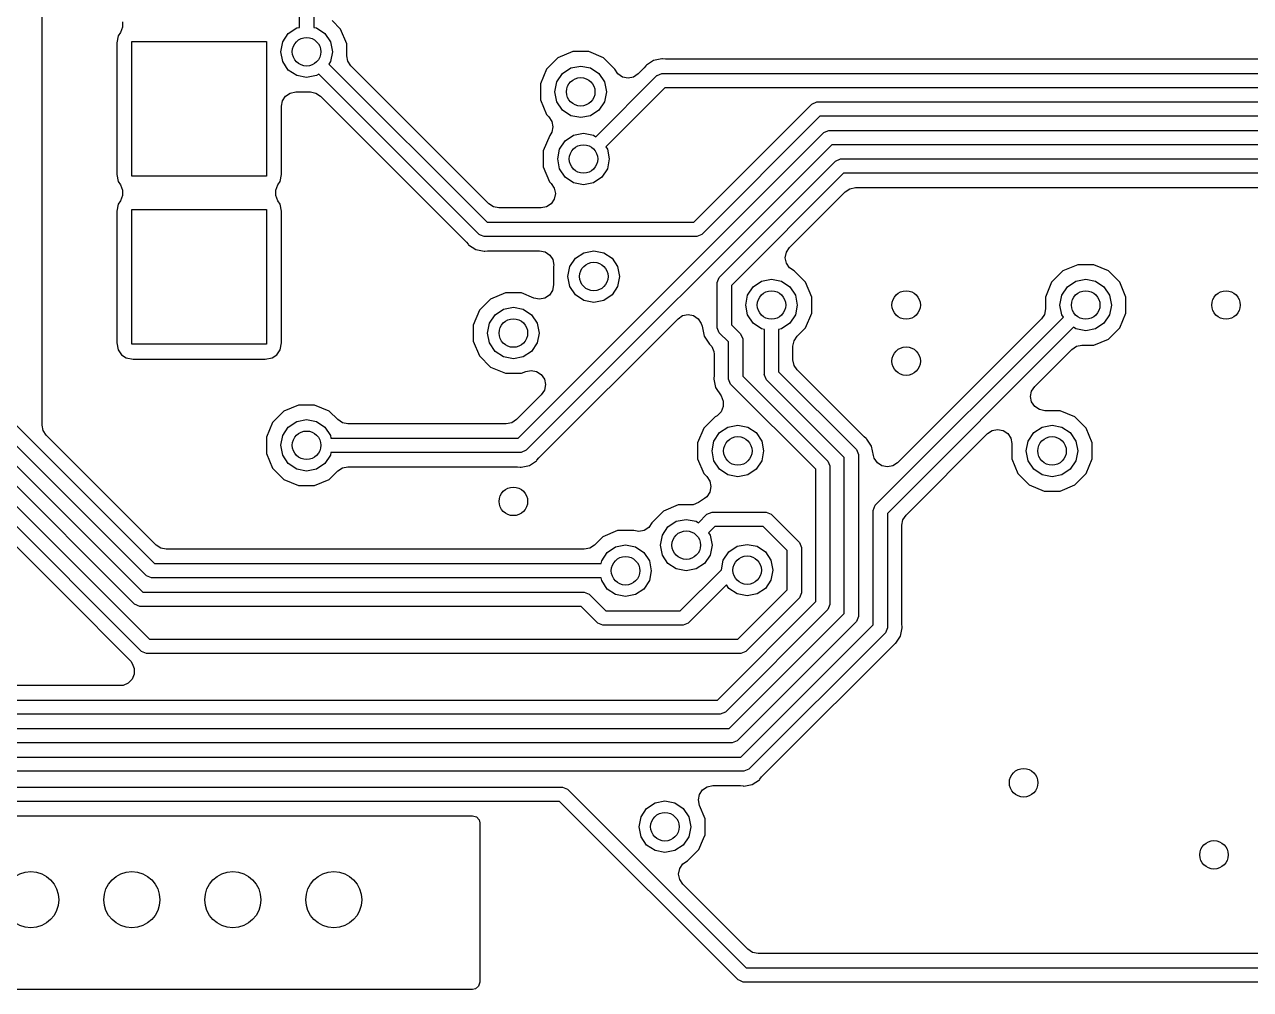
# Model space of a CAD drawing. Extents: x 2.66 to 5.22, y -3.92 to -3.24.
# Drawn here: x 4.36 to 4.7901, y -3.9213 to -3.5827 of the extents above; entities that cross this region are included whole.
import ezdxf

# ---------------------------------------------------------------- set-up
doc = ezdxf.new("R2010")
doc.units = 0
doc.header["$MEASUREMENT"] = 0
doc.layers.add('BLACK', color=7, linetype='CONTINUOUS')

msp = doc.modelspace()

# ---------------------------------------------------------------- linework, layer by layer
at = {"layer": 'BLACK', "linetype": 'CONTINUOUS'}
for p, q in [((4.45644, -3.58369), (4.45644, -3.53281)), ((4.46144, -3.53177), (4.46144, -3.58369)), ((4.36614, -3.72321), (4.36614, -3.53593)), ((4.39441, -3.5817), (4.39441, -3.58365)), ((4.47089, -3.58426), (4.46794, -3.58132)), ((4.39289, -3.58662), (4.3924, -3.58908)), ((4.39367, -3.58546), (4.39289, -3.58662)), ((4.39441, -3.58365), (4.39367, -3.58546)), ((4.45057, -3.58878), (4.45253, -3.58584)), ((4.45253, -3.58584), (4.45547, -3.58388)), ((4.45547, -3.58388), (4.45644, -3.58369)), ((4.46144, -3.58369), (4.4624, -3.58388)), ((4.4624, -3.58388), (4.46534, -3.58584)), ((4.46534, -3.58584), (4.4673, -3.58878)), ((4.47303, -3.58944), (4.47089, -3.58426)), ((4.3924, -3.58908), (4.3924, -3.63533)), ((4.39764, -3.63583), (4.39764, -3.58858)), ((4.39764, -3.58858), (4.44488, -3.58858)), ((4.44488, -3.58858), (4.44488, -3.63583)), ((4.44988, -3.59224), (4.45057, -3.58878)), ((4.4673, -3.58878), (4.46799, -3.59224)), ((4.47303, -3.59361), (4.47303, -3.58944)), ((4.45057, -3.59571), (4.44988, -3.59224)), ((4.46799, -3.59224), (4.4673, -3.59571)), ((4.47341, -3.59552), (4.47303, -3.59361)), ((4.4745, -3.59714), (4.47341, -3.59552)), ((4.54713, -3.59435), (4.54317, -3.59832)), ((4.55231, -3.5922), (4.54713, -3.59435)), ((4.55792, -3.5922), (4.55231, -3.5922)), ((4.5631, -3.59435), (4.55792, -3.5922)), ((4.56707, -3.59832), (4.5631, -3.59435)), ((4.58064, -3.59526), (4.57815, -3.59693)), ((4.58358, -3.59468), (4.58064, -3.59526)), ((4.58384, -3.59473), (4.58358, -3.59468)), ((4.58482, -3.59482), (4.58384, -3.59473)), ((4.81927, -3.59482), (4.58482, -3.59482)), ((4.45253, -3.59865), (4.45057, -3.59571)), ((4.45547, -3.60061), (4.45253, -3.59865)), ((4.4673, -3.59571), (4.46676, -3.59653)), ((4.46676, -3.59653), (4.52228, -3.65205)), ((4.5229, -3.64554), (4.4745, -3.59714)), ((4.54317, -3.59832), (4.54102, -3.6035)), ((4.54872, -3.5999), (4.55165, -3.59793)), ((4.55165, -3.59793), (4.55512, -3.59724)), ((4.55512, -3.59724), (4.55858, -3.59793)), ((4.55858, -3.59793), (4.56152, -3.5999)), ((4.5671, -3.5984), (4.56707, -3.59832)), ((4.56819, -3.60003), (4.5671, -3.5984)), ((4.57738, -3.5979), (4.57526, -3.60003)), ((4.578, -3.59715), (4.57738, -3.5979)), ((4.57815, -3.59693), (4.578, -3.59715)), ((4.58192, -3.60055), (4.58358, -3.59986)), ((4.58358, -3.59986), (4.8205, -3.59986)), ((4.45894, -3.6013), (4.45547, -3.60061)), ((4.4624, -3.60061), (4.45894, -3.6013)), ((4.46322, -3.60006), (4.4624, -3.60061)), ((4.51947, -3.65631), (4.46322, -3.60006)), ((4.54102, -3.6035), (4.54102, -3.6091)), ((4.54606, -3.6063), (4.54675, -3.60283)), ((4.54675, -3.60283), (4.54872, -3.5999)), ((4.56038, -3.62204), (4.58182, -3.60059)), ((4.56152, -3.5999), (4.56348, -3.60283)), ((4.56348, -3.60283), (4.56417, -3.6063)), ((4.56981, -3.60111), (4.56819, -3.60003)), ((4.57172, -3.60149), (4.56981, -3.60111)), ((4.57364, -3.60111), (4.57172, -3.60149)), ((4.57526, -3.60003), (4.57364, -3.60111)), ((4.58182, -3.60059), (4.58192, -3.60055)), ((4.4505, -3.60942), (4.45158, -3.60779)), ((4.45158, -3.60779), (4.4532, -3.60671)), ((4.4532, -3.60671), (4.45512, -3.60633)), ((4.45512, -3.60633), (4.45516, -3.60634)), ((4.45516, -3.60634), (4.4603, -3.60634)), ((4.4603, -3.60634), (4.46221, -3.60672)), ((4.46221, -3.60672), (4.46383, -3.6078)), ((4.46383, -3.6078), (4.51504, -3.659)), ((4.54675, -3.60976), (4.54606, -3.6063)), ((4.56417, -3.6063), (4.56348, -3.60976)), ((4.58462, -3.60486), (4.56391, -3.62557)), ((4.81947, -3.60486), (4.58462, -3.60486)), ((4.45012, -3.61133), (4.4505, -3.60942)), ((4.45012, -3.63533), (4.45012, -3.61133)), ((4.54102, -3.6091), (4.54317, -3.61428)), ((4.54872, -3.6127), (4.54675, -3.60976)), ((4.55165, -3.61467), (4.54872, -3.6127)), ((4.56152, -3.6127), (4.55858, -3.61467)), ((4.56348, -3.60976), (4.56152, -3.6127)), ((4.59478, -3.65205), (4.63623, -3.61059)), ((4.63623, -3.61059), (4.638, -3.60986)), ((4.638, -3.60986), (4.81636, -3.60986)), ((4.54317, -3.61428), (4.54391, -3.61503)), ((4.54391, -3.61503), (4.545, -3.61665)), ((4.545, -3.61665), (4.54538, -3.61856)), ((4.55512, -3.61535), (4.55165, -3.61467)), ((4.55858, -3.61467), (4.55512, -3.61535)), ((4.63904, -3.61486), (4.59758, -3.65631)), ((4.81533, -3.61486), (4.63904, -3.61486)), ((4.53315, -3.72781), (4.64037, -3.6206)), ((4.545, -3.62048), (4.54427, -3.62157)), ((4.54538, -3.61856), (4.545, -3.62048)), ((4.55263, -3.62149), (4.55609, -3.6208)), ((4.55609, -3.6208), (4.55956, -3.62149)), ((4.64037, -3.6206), (4.64066, -3.62048)), ((4.64066, -3.62048), (4.64214, -3.61986)), ((4.64214, -3.61986), (4.81134, -3.61986)), ((4.64318, -3.62486), (4.53596, -3.73208)), ((4.54427, -3.62157), (4.542, -3.62705)), ((4.54773, -3.62639), (4.54969, -3.62345)), ((4.54969, -3.62345), (4.55263, -3.62149)), ((4.55956, -3.62149), (4.56038, -3.62204)), ((4.56391, -3.62557), (4.56446, -3.62639)), ((4.8103, -3.62486), (4.64318, -3.62486)), ((4.542, -3.62705), (4.542, -3.63266)), ((4.54704, -3.62985), (4.54773, -3.62639)), ((4.54773, -3.63332), (4.54704, -3.62985)), ((4.56446, -3.62639), (4.56515, -3.62985)), ((4.56515, -3.62985), (4.56446, -3.63332)), ((4.64452, -3.6306), (4.64628, -3.62986)), ((4.64628, -3.62986), (4.80559, -3.62986)), ((4.542, -3.63266), (4.54414, -3.63784)), ((4.54969, -3.63626), (4.54773, -3.63332)), ((4.56446, -3.63332), (4.5625, -3.63626)), ((4.60372, -3.67139), (4.64452, -3.6306)), ((4.27043, -3.6367), (4.40558, -3.77184)), ((4.3924, -3.63533), (4.39289, -3.63779)), ((4.39289, -3.63779), (4.39367, -3.63895)), ((4.44488, -3.63583), (4.39764, -3.63583)), ((4.44885, -3.63895), (4.44963, -3.63779)), ((4.44963, -3.63779), (4.45012, -3.63533)), ((4.54414, -3.63784), (4.54478, -3.63847)), ((4.54478, -3.63847), (4.54586, -3.64009)), ((4.55263, -3.63822), (4.54969, -3.63626)), ((4.55609, -3.63891), (4.55263, -3.63822)), ((4.55956, -3.63822), (4.55609, -3.63891)), ((4.5625, -3.63626), (4.55956, -3.63822)), ((4.64732, -3.63486), (4.60799, -3.67419)), ((4.80456, -3.63486), (4.64732, -3.63486)), ((4.40278, -3.77611), (4.26763, -3.64096)), ((4.39367, -3.63895), (4.39441, -3.64076)), ((4.39441, -3.64271), (4.39367, -3.64451)), ((4.39441, -3.64076), (4.39441, -3.64271)), ((4.44811, -3.64076), (4.44885, -3.63895)), ((4.44811, -3.64271), (4.44811, -3.64076)), ((4.44885, -3.64451), (4.44811, -3.64271)), ((4.54586, -3.64009), (4.54624, -3.64201)), ((4.54624, -3.64201), (4.54586, -3.64392)), ((4.62834, -3.66097), (4.64794, -3.64137)), ((4.64794, -3.64137), (4.64957, -3.64028)), ((4.64957, -3.64028), (4.65148, -3.6399)), ((4.65148, -3.6399), (4.8004, -3.6399)), ((4.26629, -3.6467), (4.40144, -3.78184)), ((4.39289, -3.64567), (4.3924, -3.64813)), ((4.39367, -3.64451), (4.39289, -3.64567)), ((4.44963, -3.64567), (4.44885, -3.64451)), ((4.45012, -3.64813), (4.44963, -3.64567)), ((4.52452, -3.64663), (4.5229, -3.64554)), ((4.52643, -3.64701), (4.52452, -3.64663)), ((4.54124, -3.64701), (4.52643, -3.64701)), ((4.54315, -3.64663), (4.54124, -3.64701)), ((4.54478, -3.64554), (4.54315, -3.64663)), ((4.54586, -3.64392), (4.54478, -3.64554)), ((4.39863, -3.78611), (4.26349, -3.65096)), ((4.3924, -3.64813), (4.3924, -3.69439)), ((4.39764, -3.69488), (4.39764, -3.64764)), ((4.39764, -3.64764), (4.44488, -3.64764)), ((4.44488, -3.64764), (4.44488, -3.69488)), ((4.45012, -3.69439), (4.45012, -3.64813)), ((4.52228, -3.65205), (4.59478, -3.65205)), ((4.26215, -3.6567), (4.40385, -3.7984)), ((4.51504, -3.659), (4.51566, -3.65976)), ((4.51566, -3.65976), (4.5158, -3.65998)), ((4.5158, -3.65998), (4.5183, -3.66165)), ((4.51999, -3.65653), (4.51947, -3.65631)), ((4.52124, -3.65705), (4.51999, -3.65653)), ((4.59582, -3.65705), (4.52124, -3.65705)), ((4.59758, -3.65631), (4.59582, -3.65705)), ((4.40105, -3.80267), (4.25934, -3.66096)), ((4.5183, -3.66165), (4.52124, -3.66223)), ((4.52124, -3.66223), (4.5215, -3.66218)), ((4.5215, -3.66218), (4.52247, -3.66209)), ((4.52247, -3.66209), (4.5407, -3.66209)), ((4.5407, -3.66209), (4.54261, -3.66247)), ((4.54261, -3.66247), (4.54424, -3.66355)), ((4.54424, -3.66355), (4.54532, -3.66517)), ((4.5533, -3.6647), (4.55624, -3.66274)), ((4.55624, -3.66274), (4.55971, -3.66205)), ((4.55971, -3.66205), (4.56317, -3.66274)), ((4.56317, -3.66274), (4.56611, -3.6647)), ((4.62688, -3.66451), (4.62726, -3.66259)), ((4.62726, -3.66259), (4.62834, -3.66097)), ((4.25872, -3.66747), (4.37468, -3.78342)), ((4.54532, -3.66517), (4.5457, -3.66709)), ((4.5457, -3.66709), (4.54561, -3.66754)), ((4.54561, -3.66754), (4.54561, -3.67405)), ((4.55065, -3.6711), (4.55134, -3.66764)), ((4.55134, -3.66764), (4.5533, -3.6647)), ((4.56611, -3.6647), (4.56807, -3.66764)), ((4.56807, -3.66764), (4.56876, -3.6711)), ((4.62726, -3.66642), (4.62688, -3.66451)), ((4.62834, -3.66804), (4.62726, -3.66642)), ((4.62996, -3.66913), (4.62834, -3.66804)), ((4.72948, -3.66701), (4.7243, -3.66915)), ((4.73509, -3.66701), (4.72948, -3.66701)), ((4.74027, -3.66915), (4.73509, -3.66701)), ((4.55134, -3.67457), (4.55065, -3.6711)), ((4.56876, -3.6711), (4.56807, -3.67457)), ((4.60299, -3.67316), (4.60372, -3.67139)), ((4.61564, -3.6747), (4.61858, -3.67274)), ((4.61858, -3.67274), (4.62205, -3.67205)), ((4.62205, -3.67205), (4.62551, -3.67274)), ((4.62551, -3.67274), (4.62845, -3.6747)), ((4.63003, -3.66915), (4.62996, -3.66913)), ((4.634, -3.67312), (4.63003, -3.66915)), ((4.7243, -3.66915), (4.72033, -3.67312)), ((4.72588, -3.6747), (4.72882, -3.67274)), ((4.72882, -3.67274), (4.73228, -3.67205)), ((4.73228, -3.67205), (4.73575, -3.67274)), ((4.73575, -3.67274), (4.73869, -3.6747)), ((4.74423, -3.67312), (4.74027, -3.66915)), ((4.52869, -3.67685), (4.52351, -3.679)), ((4.5343, -3.67685), (4.52869, -3.67685)), ((4.5387, -3.67867), (4.5343, -3.67685)), ((4.54523, -3.67597), (4.54415, -3.67759)), ((4.54561, -3.67405), (4.54523, -3.67597)), ((4.5533, -3.6775), (4.55134, -3.67457)), ((4.56807, -3.67457), (4.56611, -3.6775)), ((4.60299, -3.68905), (4.60299, -3.67316)), ((4.60799, -3.67419), (4.60799, -3.68801)), ((4.61368, -3.67764), (4.61564, -3.6747)), ((4.62845, -3.6747), (4.63041, -3.67764)), ((4.63614, -3.6783), (4.634, -3.67312)), ((4.72033, -3.67312), (4.71819, -3.6783)), ((4.72392, -3.67764), (4.72588, -3.6747)), ((4.73869, -3.6747), (4.74065, -3.67764)), ((4.74638, -3.6783), (4.74423, -3.67312)), ((4.52351, -3.679), (4.51955, -3.68296)), ((4.54061, -3.67905), (4.5387, -3.67867)), ((4.54252, -3.67867), (4.54061, -3.67905)), ((4.54415, -3.67759), (4.54252, -3.67867)), ((4.55624, -3.67947), (4.5533, -3.6775)), ((4.55971, -3.68016), (4.55624, -3.67947)), ((4.56317, -3.67947), (4.55971, -3.68016)), ((4.56611, -3.6775), (4.56317, -3.67947)), ((4.61299, -3.6811), (4.61368, -3.67764)), ((4.61368, -3.68457), (4.61299, -3.6811)), ((4.63041, -3.67764), (4.6311, -3.6811)), ((4.6311, -3.6811), (4.63041, -3.68457)), ((4.63614, -3.68391), (4.63614, -3.6783)), ((4.71819, -3.6783), (4.71819, -3.68246)), ((4.72323, -3.6811), (4.72392, -3.67764)), ((4.72392, -3.68457), (4.72323, -3.6811)), ((4.74065, -3.67764), (4.74134, -3.6811)), ((4.74134, -3.6811), (4.74065, -3.68457)), ((4.74638, -3.68391), (4.74638, -3.6783)), ((4.51955, -3.68296), (4.5174, -3.68814)), ((4.52313, -3.68748), (4.52509, -3.68454)), ((4.52509, -3.68454), (4.52803, -3.68258)), ((4.52803, -3.68258), (4.5315, -3.68189)), ((4.5315, -3.68189), (4.53496, -3.68258)), ((4.53496, -3.68258), (4.5379, -3.68454)), ((4.5379, -3.68454), (4.53986, -3.68748)), ((4.58925, -3.68592), (4.59087, -3.68483)), ((4.59087, -3.68483), (4.59279, -3.68445)), ((4.59279, -3.68445), (4.5947, -3.68483)), ((4.5947, -3.68483), (4.59632, -3.68592)), ((4.61564, -3.68751), (4.61368, -3.68457)), ((4.63041, -3.68457), (4.62845, -3.68751)), ((4.634, -3.68909), (4.63614, -3.68391)), ((4.65847, -3.75138), (4.72446, -3.68539)), ((4.71781, -3.68438), (4.71672, -3.686)), ((4.71819, -3.68246), (4.71781, -3.68438)), ((4.72446, -3.68539), (4.72392, -3.68457)), ((4.74065, -3.68457), (4.73869, -3.68751)), ((4.74423, -3.68909), (4.74638, -3.68391)), ((4.5174, -3.68814), (4.5174, -3.69375)), ((4.52244, -3.69094), (4.52313, -3.68748)), ((4.53986, -3.68748), (4.54055, -3.69094)), ((4.54039, -3.73477), (4.58925, -3.68592)), ((4.59632, -3.68592), (4.59741, -3.68754)), ((4.59741, -3.68754), (4.59769, -3.68848)), ((4.59769, -3.68848), (4.59839, -3.69199)), ((4.60372, -3.69082), (4.60299, -3.68905)), ((4.60799, -3.68801), (4.61122, -3.69124)), ((4.61858, -3.68947), (4.61564, -3.68751)), ((4.61955, -3.68966), (4.61858, -3.68947)), ((4.61955, -3.70549), (4.61955, -3.68966)), ((4.62551, -3.68947), (4.62455, -3.68966)), ((4.62455, -3.68966), (4.62455, -3.70451)), ((4.62845, -3.68751), (4.62551, -3.68947)), ((4.63105, -3.69203), (4.634, -3.68909)), ((4.728, -3.68892), (4.66274, -3.75419)), ((4.71672, -3.686), (4.66626, -3.73647)), ((4.72882, -3.68947), (4.728, -3.68892)), ((4.73228, -3.69016), (4.72882, -3.68947)), ((4.73575, -3.68947), (4.73228, -3.69016)), ((4.73869, -3.68751), (4.73575, -3.68947)), ((4.74027, -3.69305), (4.74423, -3.68909)), ((4.3924, -3.69439), (4.39289, -3.69685)), ((4.44963, -3.69685), (4.45012, -3.69439)), ((4.5174, -3.69375), (4.51955, -3.69893)), ((4.52313, -3.69441), (4.52244, -3.69094)), ((4.52509, -3.69735), (4.52313, -3.69441)), ((4.53986, -3.69441), (4.5379, -3.69735)), ((4.54055, -3.69094), (4.53986, -3.69441)), ((4.59839, -3.69199), (4.6003, -3.69485)), ((4.60695, -3.69404), (4.60372, -3.69082)), ((4.60695, -3.70709), (4.60695, -3.69404)), ((4.61122, -3.69124), (4.61195, -3.69301)), ((4.61195, -3.69301), (4.61195, -3.70605)), ((4.62959, -3.69557), (4.62997, -3.69365)), ((4.62997, -3.69365), (4.63105, -3.69203)), ((4.73509, -3.6952), (4.74027, -3.69305)), ((4.39289, -3.69685), (4.394, -3.69852)), ((4.394, -3.69852), (4.39567, -3.69963)), ((4.44488, -3.69488), (4.39764, -3.69488)), ((4.44685, -3.69963), (4.44852, -3.69852)), ((4.44852, -3.69852), (4.44963, -3.69685)), ((4.52803, -3.69931), (4.52509, -3.69735)), ((4.5379, -3.69735), (4.53496, -3.69931)), ((4.6003, -3.69485), (4.60107, -3.69562)), ((4.60107, -3.69562), (4.60181, -3.69742)), ((4.60181, -3.69742), (4.60191, -3.6984)), ((4.60191, -3.6984), (4.60191, -3.70585)), ((4.62959, -3.70035), (4.62959, -3.69557)), ((4.71439, -3.70965), (4.72739, -3.69666)), ((4.72739, -3.69666), (4.72901, -3.69558)), ((4.72901, -3.69558), (4.73092, -3.6952)), ((4.73092, -3.6952), (4.73509, -3.6952)), ((4.39567, -3.69963), (4.39813, -3.70012)), ((4.39813, -3.70012), (4.44439, -3.70012)), ((4.44439, -3.70012), (4.44685, -3.69963)), ((4.51955, -3.69893), (4.52351, -3.70289)), ((4.52351, -3.70289), (4.52869, -3.70504)), ((4.5315, -3.7), (4.52803, -3.69931)), ((4.53496, -3.69931), (4.5315, -3.7)), ((4.62997, -3.70226), (4.62959, -3.70035)), ((4.63105, -3.70388), (4.62997, -3.70226)), ((4.52869, -3.70504), (4.5343, -3.70504)), ((4.5343, -3.70504), (4.53584, -3.7044)), ((4.53584, -3.7044), (4.53775, -3.70402)), ((4.53775, -3.70402), (4.53966, -3.7044)), ((4.53966, -3.7044), (4.54129, -3.70549)), ((4.54129, -3.70549), (4.54237, -3.70711)), ((4.54237, -3.70711), (4.54275, -3.70902)), ((4.60181, -3.70683), (4.60176, -3.70709)), ((4.60176, -3.70709), (4.60235, -3.71003)), ((4.60191, -3.70585), (4.60181, -3.70683)), ((4.60768, -3.70885), (4.60695, -3.70709)), ((4.61195, -3.70605), (4.64183, -3.73593)), ((4.61953, -3.70553), (4.61955, -3.70549)), ((4.62026, -3.70729), (4.61953, -3.70553)), ((4.64756, -3.73459), (4.62026, -3.70729)), ((4.62455, -3.70451), (4.65183, -3.73179)), ((4.65452, -3.72735), (4.63105, -3.70388)), ((4.54237, -3.71094), (4.54129, -3.71256)), ((4.54275, -3.70902), (4.54237, -3.71094)), ((4.60235, -3.71003), (4.60434, -3.713)), ((4.63756, -3.73874), (4.60768, -3.70885)), ((4.71293, -3.71319), (4.71331, -3.71128)), ((4.71331, -3.71128), (4.71439, -3.70965)), ((4.54129, -3.71256), (4.53253, -3.72131)), ((4.60434, -3.713), (4.60508, -3.71481)), ((4.60508, -3.71481), (4.60508, -3.71676)), ((4.71331, -3.7151), (4.71293, -3.71319)), ((4.71439, -3.71672), (4.71331, -3.7151)), ((4.45095, -3.71837), (4.44699, -3.72233)), ((4.45613, -3.71622), (4.45095, -3.71837)), ((4.46174, -3.71622), (4.45613, -3.71622)), ((4.46692, -3.71837), (4.46174, -3.71622)), ((4.46987, -3.72131), (4.46692, -3.71837)), ((4.60229, -3.72029), (4.59829, -3.7243)), ((4.60296, -3.71994), (4.60229, -3.72029)), ((4.60434, -3.71856), (4.60296, -3.71994)), ((4.60508, -3.71676), (4.60434, -3.71856)), ((4.71602, -3.71781), (4.71439, -3.71672)), ((4.71793, -3.71819), (4.71602, -3.71781)), ((4.72328, -3.71819), (4.71793, -3.71819)), ((4.72846, -3.72033), (4.72328, -3.71819)), ((4.36652, -3.72512), (4.36614, -3.72321)), ((4.44699, -3.72233), (4.44488, -3.72742)), ((4.45057, -3.72685), (4.45253, -3.72391)), ((4.45253, -3.72391), (4.45547, -3.72195)), ((4.45547, -3.72195), (4.45894, -3.72126)), ((4.45894, -3.72126), (4.4624, -3.72195)), ((4.4624, -3.72195), (4.46534, -3.72391)), ((4.46534, -3.72391), (4.4673, -3.72685)), ((4.47149, -3.7224), (4.46987, -3.72131)), ((4.4734, -3.72278), (4.47149, -3.7224)), ((4.529, -3.72278), (4.4734, -3.72278)), ((4.53091, -3.7224), (4.529, -3.72278)), ((4.53253, -3.72131), (4.53091, -3.7224)), ((4.59829, -3.7243), (4.59614, -3.72948)), ((4.60383, -3.72588), (4.60677, -3.72392)), ((4.60677, -3.72392), (4.61024, -3.72323)), ((4.61024, -3.72323), (4.6137, -3.72392)), ((4.6137, -3.72392), (4.61664, -3.72588)), ((4.71407, -3.72588), (4.71701, -3.72392)), ((4.71701, -3.72392), (4.72047, -3.72323)), ((4.72047, -3.72323), (4.72394, -3.72392)), ((4.72394, -3.72392), (4.72688, -3.72588)), ((4.73242, -3.7243), (4.72846, -3.72033)), ((4.73457, -3.72948), (4.73242, -3.7243)), ((4.36761, -3.72674), (4.36652, -3.72512)), ((4.4062, -3.76534), (4.36761, -3.72674)), ((4.44488, -3.72742), (4.44488, -3.73321)), ((4.44988, -3.73031), (4.45057, -3.72685)), ((4.4673, -3.72685), (4.46749, -3.72781)), ((4.46749, -3.72781), (4.53315, -3.72781)), ((4.60118, -3.73228), (4.60187, -3.72882)), ((4.60187, -3.72882), (4.60383, -3.72588)), ((4.61664, -3.72588), (4.6186, -3.72882)), ((4.6186, -3.72882), (4.61929, -3.73228)), ((4.65528, -3.72798), (4.65452, -3.72735)), ((4.6555, -3.72812), (4.65528, -3.72798)), ((4.65716, -3.73062), (4.6555, -3.72812)), ((4.66924, -3.75481), (4.69784, -3.72621)), ((4.69784, -3.72621), (4.69946, -3.72512)), ((4.69946, -3.72512), (4.70138, -3.72474)), ((4.70138, -3.72474), (4.70329, -3.72512)), ((4.70329, -3.72512), (4.70491, -3.72621)), ((4.70491, -3.72621), (4.706, -3.72783)), ((4.706, -3.72783), (4.70638, -3.72974)), ((4.71142, -3.73228), (4.71211, -3.72882)), ((4.71211, -3.72882), (4.71407, -3.72588)), ((4.72688, -3.72588), (4.72884, -3.72882)), ((4.72884, -3.72882), (4.72953, -3.73228)), ((4.44488, -3.73321), (4.44699, -3.7383)), ((4.45057, -3.73378), (4.44988, -3.73031)), ((4.46749, -3.73281), (4.4673, -3.73378)), ((4.53419, -3.73281), (4.46749, -3.73281)), ((4.53596, -3.73208), (4.53419, -3.73281)), ((4.59614, -3.72948), (4.59614, -3.73509)), ((4.60187, -3.73575), (4.60118, -3.73228)), ((4.61929, -3.73228), (4.6186, -3.73575)), ((4.65183, -3.73179), (4.65256, -3.73356)), ((4.65782, -3.73391), (4.65716, -3.73062)), ((4.70638, -3.72974), (4.70638, -3.73509)), ((4.71211, -3.73575), (4.71142, -3.73228)), ((4.72953, -3.73228), (4.72884, -3.73575)), ((4.73457, -3.73509), (4.73457, -3.72948)), ((4.45253, -3.73672), (4.45057, -3.73378)), ((4.45547, -3.73868), (4.45253, -3.73672)), ((4.46534, -3.73672), (4.4624, -3.73868)), ((4.4673, -3.73378), (4.46534, -3.73672)), ((4.53419, -3.738), (4.53713, -3.73742)), ((4.53713, -3.73742), (4.53963, -3.73575)), ((4.53963, -3.73575), (4.53977, -3.73553)), ((4.53977, -3.73553), (4.54039, -3.73477)), ((4.59614, -3.73509), (4.59829, -3.74027)), ((4.60383, -3.73869), (4.60187, -3.73575)), ((4.6186, -3.73575), (4.61664, -3.73869)), ((4.64183, -3.73593), (4.6425, -3.73755)), ((4.64756, -3.78932), (4.64756, -3.73459)), ((4.65256, -3.73356), (4.65256, -3.79036)), ((4.6581, -3.73484), (4.65782, -3.73391)), ((4.65919, -3.73647), (4.6581, -3.73484)), ((4.66081, -3.73755), (4.65919, -3.73647)), ((4.66626, -3.73647), (4.66464, -3.73755)), ((4.70638, -3.73509), (4.70852, -3.74027)), ((4.71407, -3.73869), (4.71211, -3.73575)), ((4.72884, -3.73575), (4.72688, -3.73869)), ((4.73242, -3.74027), (4.73457, -3.73509)), ((4.44699, -3.7383), (4.45095, -3.74226)), ((4.45894, -3.73937), (4.45547, -3.73868)), ((4.4624, -3.73868), (4.45894, -3.73937)), ((4.46692, -3.74226), (4.46987, -3.73932)), ((4.46987, -3.73932), (4.47149, -3.73823)), ((4.47149, -3.73823), (4.4734, -3.73785)), ((4.4734, -3.73785), (4.53296, -3.73785)), ((4.53296, -3.73785), (4.53393, -3.73795)), ((4.53393, -3.73795), (4.53419, -3.738)), ((4.59829, -3.74027), (4.59931, -3.74129)), ((4.59931, -3.74129), (4.6004, -3.74292)), ((4.60677, -3.74065), (4.60383, -3.73869)), ((4.61024, -3.74134), (4.60677, -3.74065)), ((4.6137, -3.74065), (4.61024, -3.74134)), ((4.61664, -3.73869), (4.6137, -3.74065)), ((4.63756, -3.78518), (4.63756, -3.73874)), ((4.6425, -3.73755), (4.64256, -3.7377)), ((4.64256, -3.7377), (4.64256, -3.78621)), ((4.66272, -3.73793), (4.66081, -3.73755)), ((4.66464, -3.73755), (4.66272, -3.73793)), ((4.70852, -3.74027), (4.71249, -3.74423)), ((4.71701, -3.74065), (4.71407, -3.73869)), ((4.72047, -3.74134), (4.71701, -3.74065)), ((4.72394, -3.74065), (4.72047, -3.74134)), ((4.72688, -3.73869), (4.72394, -3.74065)), ((4.72846, -3.74423), (4.73242, -3.74027)), ((4.45095, -3.74226), (4.45613, -3.74441)), ((4.45613, -3.74441), (4.46174, -3.74441)), ((4.46174, -3.74441), (4.46692, -3.74226)), ((4.6004, -3.74292), (4.60078, -3.74483)), ((4.60078, -3.74483), (4.6004, -3.74674)), ((4.71249, -3.74423), (4.71767, -3.74638)), ((4.72328, -3.74638), (4.72846, -3.74423)), ((4.59641, -3.75042), (4.59461, -3.75116)), ((4.59856, -3.74899), (4.59641, -3.75042)), ((4.59931, -3.74836), (4.59856, -3.74899)), ((4.6004, -3.74674), (4.59931, -3.74836)), ((4.71767, -3.74638), (4.72328, -3.74638)), ((4.58414, -3.75341), (4.58018, -3.75737)), ((4.58932, -3.75126), (4.58414, -3.75341)), ((4.59364, -3.75126), (4.58932, -3.75126)), ((4.59461, -3.75116), (4.59364, -3.75126)), ((4.59641, -3.75754), (4.59941, -3.75453)), ((4.59941, -3.75453), (4.60118, -3.7538)), ((4.60118, -3.7538), (4.62018, -3.7538)), ((4.62018, -3.7538), (4.62195, -3.75453)), ((4.62195, -3.75453), (4.63183, -3.76441)), ((4.65774, -3.75315), (4.65847, -3.75138)), ((4.65774, -3.79329), (4.65774, -3.75315)), ((4.66274, -3.75419), (4.66274, -3.79433)), ((4.58012, -3.75752), (4.57903, -3.75914)), ((4.58018, -3.75737), (4.58012, -3.75752)), ((4.58376, -3.76189), (4.58572, -3.75895)), ((4.58572, -3.75895), (4.58866, -3.75699)), ((4.58866, -3.75699), (4.59213, -3.7563)), ((4.59213, -3.7563), (4.59559, -3.75699)), ((4.59559, -3.75699), (4.59641, -3.75754)), ((4.60222, -3.7588), (4.59995, -3.76107)), ((4.61915, -3.7588), (4.60222, -3.7588)), ((4.62756, -3.76721), (4.61915, -3.7588)), ((4.66778, -3.75834), (4.66816, -3.75643)), ((4.66778, -3.79309), (4.66778, -3.75834)), ((4.66816, -3.75643), (4.66924, -3.75481)), ((4.56285, -3.76239), (4.55991, -3.76534)), ((4.56803, -3.76025), (4.56285, -3.76239)), ((4.5737, -3.76025), (4.56803, -3.76025)), ((4.5755, -3.76061), (4.5737, -3.76025)), ((4.57741, -3.76023), (4.5755, -3.76061)), ((4.57903, -3.75914), (4.57741, -3.76023)), ((4.58307, -3.76535), (4.58376, -3.76189)), ((4.59995, -3.76107), (4.60049, -3.76189)), ((4.60049, -3.76189), (4.60118, -3.76535)), ((4.40782, -3.76642), (4.4062, -3.76534)), ((4.40974, -3.7668), (4.40782, -3.76642)), ((4.55637, -3.7668), (4.40974, -3.7668)), ((4.55828, -3.76642), (4.55637, -3.7668)), ((4.55991, -3.76534), (4.55828, -3.76642)), ((4.56443, -3.76794), (4.56737, -3.76598)), ((4.56737, -3.76598), (4.57084, -3.76529)), ((4.57084, -3.76529), (4.5743, -3.76598)), ((4.5743, -3.76598), (4.57724, -3.76794)), ((4.58376, -3.76882), (4.58307, -3.76535)), ((4.60118, -3.76535), (4.60049, -3.76882)), ((4.6071, -3.76772), (4.61004, -3.76576)), ((4.61004, -3.76576), (4.61351, -3.76507)), ((4.61351, -3.76507), (4.61697, -3.76576)), ((4.61697, -3.76576), (4.61991, -3.76772)), ((4.62756, -3.78104), (4.62756, -3.76721)), ((4.63183, -3.76441), (4.63256, -3.76618)), ((4.63256, -3.76618), (4.63256, -3.78207)), ((4.40558, -3.77184), (4.56228, -3.77184)), ((4.56228, -3.77184), (4.56247, -3.77088)), ((4.56247, -3.77088), (4.56443, -3.76794)), ((4.57724, -3.76794), (4.5792, -3.77088)), ((4.5792, -3.77088), (4.57989, -3.77434)), ((4.58572, -3.77176), (4.58376, -3.76882)), ((4.58866, -3.77372), (4.58572, -3.77176)), ((4.59853, -3.77176), (4.59559, -3.77372)), ((4.60049, -3.76882), (4.59853, -3.77176)), ((4.60448, -3.77396), (4.60514, -3.77066)), ((4.60514, -3.77066), (4.6071, -3.76772)), ((4.61991, -3.76772), (4.62187, -3.77066)), ((4.62187, -3.77066), (4.62256, -3.77413)), ((4.40454, -3.77684), (4.40278, -3.77611)), ((4.57989, -3.77434), (4.5792, -3.77781)), ((4.59213, -3.77441), (4.58866, -3.77372)), ((4.59005, -3.7884), (4.60448, -3.77396)), ((4.59559, -3.77372), (4.59213, -3.77441)), ((4.62256, -3.77413), (4.62187, -3.77759)), ((4.56228, -3.77684), (4.40454, -3.77684)), ((4.56247, -3.77781), (4.56228, -3.77684)), ((4.56443, -3.78075), (4.56247, -3.77781)), ((4.5792, -3.77781), (4.57724, -3.78075)), ((4.60626, -3.77926), (4.59285, -3.79267)), ((4.6071, -3.78053), (4.60626, -3.77926)), ((4.61004, -3.78249), (4.6071, -3.78053)), ((4.61991, -3.78053), (4.61697, -3.78249)), ((4.62187, -3.77759), (4.61991, -3.78053)), ((4.37468, -3.78342), (4.39661, -3.80536)), ((4.40144, -3.78184), (4.55633, -3.78184)), ((4.55633, -3.78184), (4.5581, -3.78258)), ((4.5581, -3.78258), (4.56392, -3.7884)), ((4.56737, -3.78271), (4.56443, -3.78075)), ((4.57084, -3.7834), (4.56737, -3.78271)), ((4.5743, -3.78271), (4.57084, -3.7834)), ((4.57724, -3.78075), (4.5743, -3.78271)), ((4.61351, -3.78318), (4.61004, -3.78249)), ((4.6102, -3.7984), (4.62756, -3.78104)), ((4.63183, -3.78384), (4.613, -3.80267)), ((4.61697, -3.78249), (4.61351, -3.78318)), ((4.63256, -3.78207), (4.63183, -3.78384)), ((4.4004, -3.78684), (4.39863, -3.78611)), ((4.5553, -3.78684), (4.4004, -3.78684)), ((4.56112, -3.79267), (4.5553, -3.78684)), ((4.56392, -3.7884), (4.59005, -3.7884)), ((4.60306, -3.81969), (4.63756, -3.78518)), ((4.64183, -3.78798), (4.60586, -3.82395)), ((4.64256, -3.78621), (4.64183, -3.78798)), ((4.56289, -3.7934), (4.56112, -3.79267)), ((4.59108, -3.7934), (4.56289, -3.7934)), ((4.59285, -3.79267), (4.59108, -3.7934)), ((4.60718, -3.8297), (4.64756, -3.78932)), ((4.65183, -3.79212), (4.60998, -3.83397)), ((4.61132, -3.8397), (4.65774, -3.79329)), ((4.65256, -3.79036), (4.65183, -3.79212)), ((4.66787, -3.79407), (4.66778, -3.79309)), ((4.662, -3.79609), (4.61413, -3.84397)), ((4.66274, -3.79433), (4.662, -3.79609)), ((4.66567, -3.79976), (4.66734, -3.79727)), ((4.66734, -3.79727), (4.66792, -3.79433)), ((4.66792, -3.79433), (4.66787, -3.79407)), ((4.40385, -3.7984), (4.6102, -3.7984)), ((4.62383, -3.8414), (4.66469, -3.80053)), ((4.66469, -3.80053), (4.66545, -3.79991)), ((4.66545, -3.79991), (4.66567, -3.79976)), ((4.39661, -3.80536), (4.39723, -3.80611)), ((4.39723, -3.80611), (4.39774, -3.80687)), ((4.40281, -3.8034), (4.40105, -3.80267)), ((4.61124, -3.8034), (4.40281, -3.8034)), ((4.613, -3.80267), (4.61124, -3.8034)), ((4.39774, -3.80687), (4.39848, -3.80867)), ((4.39848, -3.81062), (4.39774, -3.81243)), ((4.39848, -3.80867), (4.39848, -3.81062)), ((4.39358, -3.81465), (3.8239, -3.81465)), ((4.39455, -3.81455), (4.39358, -3.81465)), ((4.39636, -3.8138), (4.39455, -3.81455)), ((4.39774, -3.81243), (4.39636, -3.8138)), ((3.61482, -3.81969), (4.60306, -3.81969)), ((4.60409, -3.82469), (3.61484, -3.82469)), ((4.60586, -3.82395), (4.60409, -3.82469)), ((3.45312, -3.8297), (4.60718, -3.8297)), ((4.60822, -3.8347), (3.45416, -3.8347)), ((4.60998, -3.83397), (4.60822, -3.8347)), ((3.45727, -3.8397), (4.61132, -3.8397)), ((4.61236, -3.8447), (3.4583, -3.8447)), ((4.61413, -3.84397), (4.61236, -3.8447)), ((4.61856, -3.84666), (4.62383, -3.8414)), ((4.61236, -3.84989), (4.6153, -3.84931)), ((4.6153, -3.84931), (4.61779, -3.84764)), ((4.61779, -3.84764), (4.61794, -3.84742)), ((4.61794, -3.84742), (4.61856, -3.84666)), ((3.53887, -3.85026), (4.54873, -3.85026)), ((4.54873, -3.85026), (4.55049, -3.85099)), ((4.55049, -3.85099), (4.61317, -3.91366)), ((4.59641, -3.85474), (4.59679, -3.85283)), ((4.59679, -3.85283), (4.59787, -3.85121)), ((4.59787, -3.85121), (4.59949, -3.85012)), ((4.59949, -3.85012), (4.60141, -3.84974)), ((4.60141, -3.84974), (4.61112, -3.84974)), ((4.61112, -3.84974), (4.6121, -3.84984)), ((4.6121, -3.84984), (4.61236, -3.84989)), ((4.54769, -3.85526), (3.5399, -3.85526)), ((4.61036, -3.91793), (4.54769, -3.85526)), ((4.57628, -3.86071), (4.57824, -3.85777)), ((4.57824, -3.85777), (4.58118, -3.85581)), ((4.58118, -3.85581), (4.58465, -3.85512)), ((4.58465, -3.85512), (4.58811, -3.85581)), ((4.58811, -3.85581), (4.59105, -3.85777)), ((4.59105, -3.85777), (4.59301, -3.86071)), ((4.59679, -3.85666), (4.59641, -3.85474)), ((4.59874, -3.86137), (4.59679, -3.85666)), ((3.56551, -3.8603), (4.51717, -3.8603)), ((4.51717, -3.8603), (4.51853, -3.8607)), ((4.51853, -3.8607), (4.51946, -3.86177)), ((4.51946, -3.86177), (4.51969, -3.86281)), ((4.57559, -3.86417), (4.57628, -3.86071)), ((4.59301, -3.86071), (4.5937, -3.86417)), ((4.59874, -3.86698), (4.59874, -3.86137)), ((4.51969, -3.86281), (4.51969, -3.91874)), ((4.57628, -3.86764), (4.57559, -3.86417)), ((4.5937, -3.86417), (4.59301, -3.86764)), ((4.57824, -3.87058), (4.57628, -3.86764)), ((4.58118, -3.87254), (4.57824, -3.87058)), ((4.59105, -3.87058), (4.58811, -3.87254)), ((4.59301, -3.86764), (4.59105, -3.87058)), ((4.59659, -3.87216), (4.59819, -3.8683)), ((4.59819, -3.8683), (4.59874, -3.86698)), ((4.58465, -3.87323), (4.58118, -3.87254)), ((4.58811, -3.87254), (4.58465, -3.87323)), ((4.59263, -3.87612), (4.59659, -3.87216)), ((4.58947, -3.88077), (4.58985, -3.87886)), ((4.58985, -3.87886), (4.59094, -3.87723)), ((4.59094, -3.87723), (4.59256, -3.87615)), ((4.59256, -3.87615), (4.59263, -3.87612)), ((4.58985, -3.88268), (4.58947, -3.88077)), ((4.59094, -3.88431), (4.58985, -3.88268)), ((4.61379, -3.90716), (4.59094, -3.88431)), ((4.61541, -3.90824), (4.61379, -3.90716)), ((4.61733, -3.90862), (4.61541, -3.90824)), ((5.04901, -3.90862), (4.61733, -3.90862)), ((4.61317, -3.91366), (5.16154, -3.91366)), ((4.61088, -3.91814), (4.61036, -3.91793)), ((4.61213, -3.91866), (4.61088, -3.91814)), ((4.51717, -3.92126), (3.56551, -3.92126)), ((4.51821, -3.92103), (4.51717, -3.92126)), ((4.51929, -3.9201), (4.51821, -3.92103)), ((4.51969, -3.91874), (4.51929, -3.9201)), ((5.1575, -3.91866), (4.61213, -3.91866))]:
    msp.add_line(p, q, dxfattribs=at)
at = {"layer": 'BLACK'}
for centre, radius in [((4.45894, -3.59224), 0.005), ((4.55512, -3.6063), 0.005), ((4.55609, -3.62985), 0.005), ((4.55971, -3.6711), 0.005), ((4.62205, -3.6811), 0.005), ((4.66929, -3.6811), 0.005), ((4.73228, -3.6811), 0.005), ((4.7815, -3.6811), 0.005), ((4.5315, -3.69094), 0.005), ((4.66929, -3.70079), 0.005), ((4.45894, -3.73031), 0.005), ((4.61024, -3.73228), 0.005), ((4.72047, -3.73228), 0.005), ((4.5315, -3.75), 0.005), ((4.59213, -3.76535), 0.005), ((4.57084, -3.77434), 0.005), ((4.61351, -3.77413), 0.005), ((4.7105, -3.84873), 0.005), ((4.58465, -3.86417), 0.005), ((4.77728, -3.87402), 0.005), ((4.3622, -3.88976), 0.00984), ((4.39764, -3.88976), 0.00984), ((4.43307, -3.88976), 0.00984), ((4.4685, -3.88976), 0.00984)]:
    msp.add_circle(centre, radius, dxfattribs=at)

doc.saveas('drawing.dxf')
